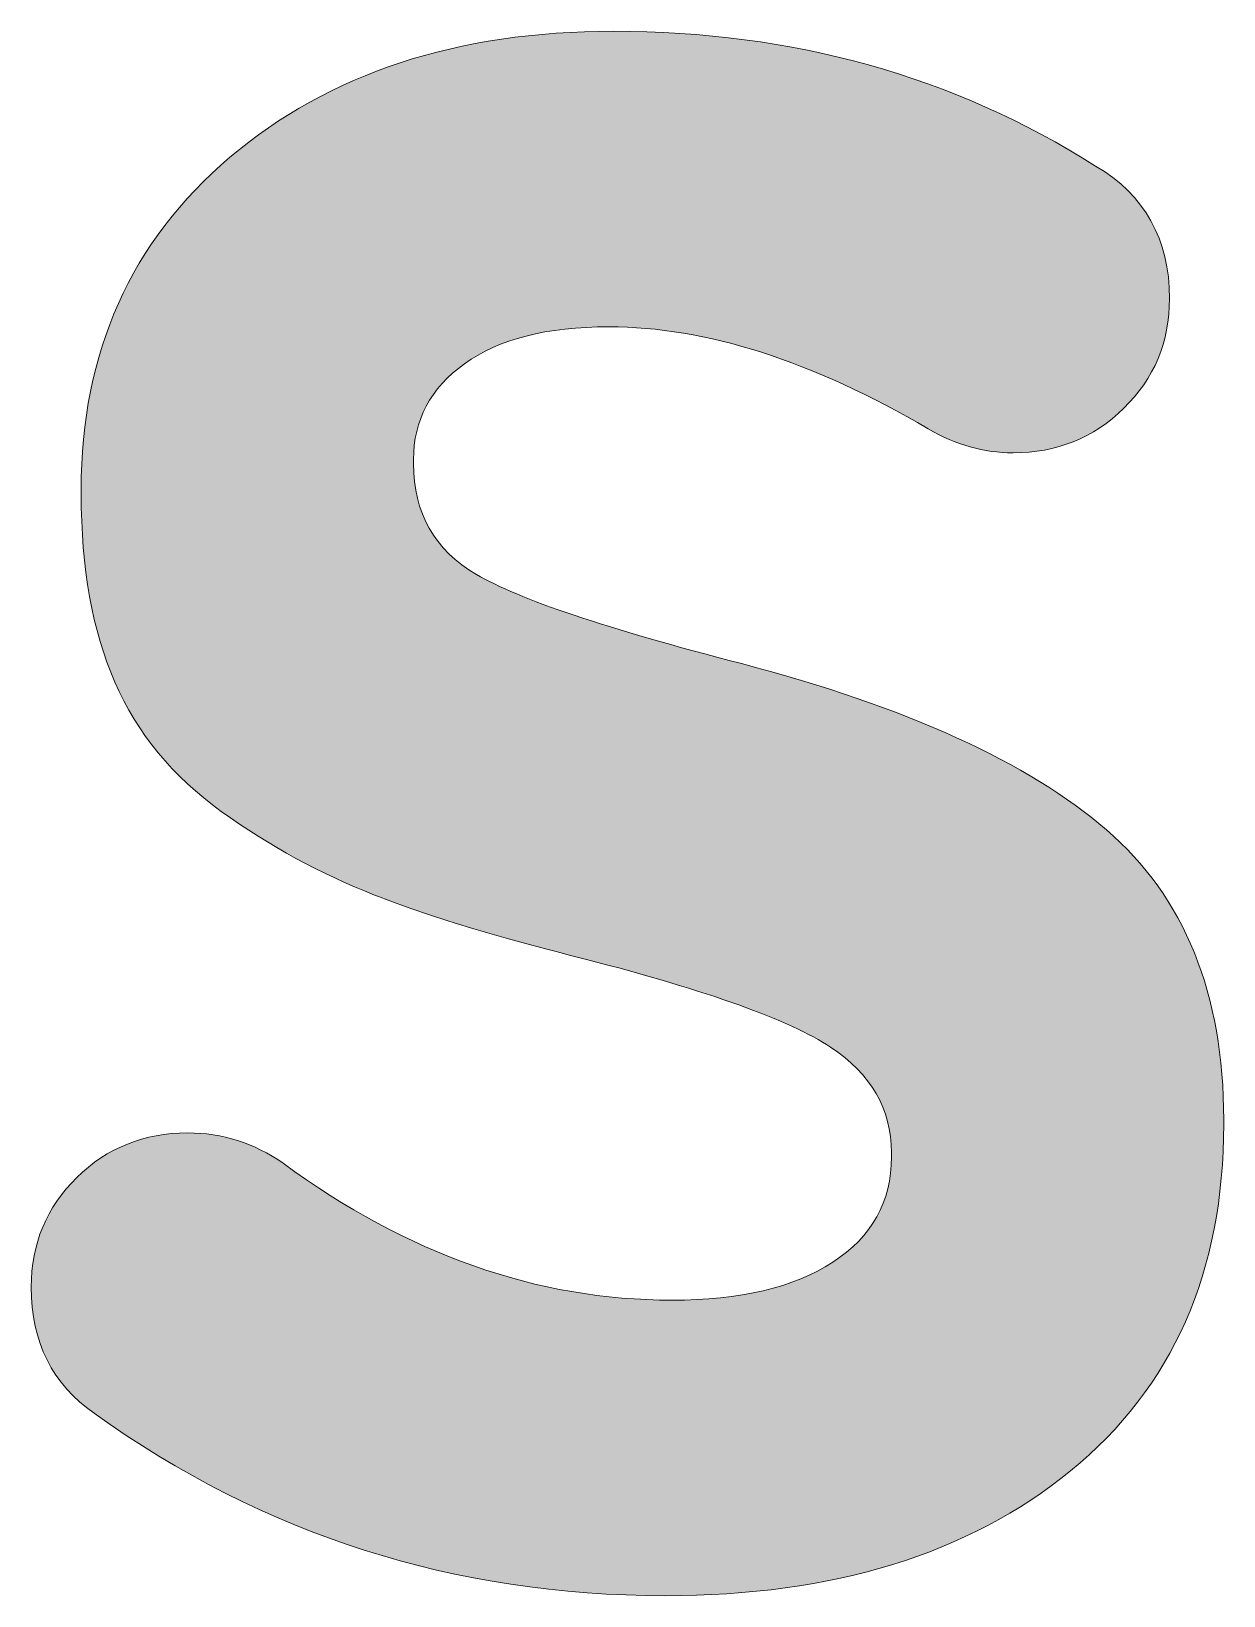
# Model space of a CAD drawing. Header units: inches. Extents: x 10 to 279, y -157 to -9.
# Drawn here: x 48.593 to 51.11, y -54.321 to -51.019 of the extents above; entities that cross this region are included whole.
import ezdxf

# ---------------------------------------------------------------- set-up
doc = ezdxf.new("R2010")
doc.units = ezdxf.units.IN
doc.header["$MEASUREMENT"] = 0
doc.layers.add('Layer 1', color=7, linetype='Continuous')

# ---------------------------------------------------------------- blocks, each defined once
blk = doc.blocks.new('block 13')
at = {"layer": 'Layer 1'}
h = blk.add_hatch(color=7, dxfattribs=at)
h.dxf.hatch_style = 2
edge = h.paths.add_edge_path()
edge.add_spline(control_points=[(49.9318, -54.3212), (49.4854, -54.3212), (49.0833, -54.1929), (48.7257, -53.9361), (48.637, -53.8749), (48.5927, -53.7862), (48.5927, -53.6701), (48.5927, -53.5783), (48.6248, -53.5011), (48.689, -53.4384), (48.7531, -53.3759), (48.8311, -53.3444), (48.9229, -53.3444), (48.9961, -53.3444), (49.0635, -53.3659), (49.1247, -53.4086), (49.3875, -53.6012), (49.6612, -53.6975), (49.9456, -53.6975), (50.0893, -53.6975), (50.2024, -53.6708), (50.285, -53.6172), (50.3675, -53.5638), (50.4088, -53.4898), (50.4088, -53.3948), (50.4088, -53.3948), (50.4088, -53.3857), (50.4088, -53.3857), (50.4088, -53.2939), (50.3659, -53.2198), (50.2803, -53.1633), (50.1947, -53.1067), (50.0219, -53.0448), (49.7622, -52.9775), (49.5787, -52.9317), (49.4304, -52.8867), (49.3172, -52.8423), (49.2041, -52.798), (49.0964, -52.7391), (48.9939, -52.6657), (48.8914, -52.5923), (48.8167, -52.5014), (48.7693, -52.3928), (48.7217, -52.2843), (48.6981, -52.152), (48.6981, -51.9961), (48.6981, -51.9961), (48.6981, -51.987), (48.6981, -51.987), (48.6981, -51.6966), (48.8029, -51.4627), (49.0123, -51.2852), (49.2216, -51.108), (49.4916, -51.0193), (49.8218, -51.0193), (50.2007, -51.0193), (50.5402, -51.114), (50.8398, -51.3037), (50.9438, -51.3648), (50.9959, -51.458), (50.9959, -51.5834), (50.9959, -51.6751), (50.9636, -51.7524), (50.8994, -51.8149), (50.8353, -51.8776), (50.7573, -51.909), (50.6656, -51.909), (50.6043, -51.909), (50.5447, -51.8923), (50.4867, -51.8585), (50.2421, -51.7148), (50.0173, -51.643), (49.8126, -51.643), (49.681, -51.643), (49.5794, -51.669), (49.5076, -51.7209), (49.4357, -51.7729), (49.3997, -51.8402), (49.3997, -51.9228), (49.3997, -51.9228), (49.3997, -51.9319), (49.3997, -51.9319), (49.3997, -52.0359), (49.444, -52.1138), (49.5329, -52.1658), (49.6214, -52.2178), (49.808, -52.2805), (50.0924, -52.3539), (50.4408, -52.4455), (50.6977, -52.5625), (50.8627, -52.7046), (51.0279, -52.8469), (51.1104, -53.0509), (51.1104, -53.317), (51.1104, -53.317), (51.1104, -53.3261), (51.1104, -53.3261), (51.1104, -53.6379), (51.0026, -53.8818), (50.7871, -54.0575), (50.5716, -54.2334), (50.2865, -54.3212), (49.9318, -54.3212)], knot_values=[0, 0, 0, 0, 1, 1, 1, 2, 2, 2, 3, 3, 3, 4, 4, 4, 5, 5, 5, 6, 6, 6, 7, 7, 7, 8, 8, 8, 9, 9, 9, 10, 10, 10, 11, 11, 11, 12, 12, 12, 13, 13, 13, 14, 14, 14, 15, 15, 15, 16, 16, 16, 17, 17, 17, 18, 18, 18, 19, 19, 19, 20, 20, 20, 21, 21, 21, 22, 22, 22, 23, 23, 23, 24, 24, 24, 25, 25, 25, 26, 26, 26, 27, 27, 27, 28, 28, 28, 29, 29, 29, 30, 30, 30, 31, 31, 31, 32, 32, 32, 33, 33, 33, 34, 34, 34, 34], degree=3, periodic=1)
at = {"layer": 'Layer 1', "lineweight": 0}
blk.add_open_spline([(49.9318, -54.3212), (49.4854, -54.3212), (49.0833, -54.1929), (48.7257, -53.9361), (48.637, -53.8749), (48.5927, -53.7862), (48.5927, -53.6701), (48.5927, -53.5783), (48.6248, -53.5011), (48.689, -53.4384), (48.7531, -53.3759), (48.8311, -53.3444), (48.9229, -53.3444), (48.9961, -53.3444), (49.0635, -53.3659), (49.1247, -53.4086), (49.3875, -53.6012), (49.6612, -53.6975), (49.9456, -53.6975), (50.0893, -53.6975), (50.2024, -53.6708), (50.285, -53.6172), (50.3675, -53.5638), (50.4088, -53.4898), (50.4088, -53.3948), (50.4088, -53.3948), (50.4088, -53.3857), (50.4088, -53.3857), (50.4088, -53.2939), (50.3659, -53.2198), (50.2803, -53.1633), (50.1947, -53.1067), (50.0219, -53.0448), (49.7622, -52.9775), (49.5787, -52.9317), (49.4304, -52.8867), (49.3172, -52.8423), (49.2041, -52.798), (49.0964, -52.7391), (48.9939, -52.6657), (48.8914, -52.5923), (48.8167, -52.5014), (48.7693, -52.3928), (48.7217, -52.2843), (48.6981, -52.152), (48.6981, -51.9961), (48.6981, -51.9961), (48.6981, -51.987), (48.6981, -51.987), (48.6981, -51.6966), (48.8029, -51.4627), (49.0123, -51.2852), (49.2216, -51.108), (49.4916, -51.0193), (49.8218, -51.0193), (50.2007, -51.0193), (50.5402, -51.114), (50.8398, -51.3037), (50.9438, -51.3648), (50.9959, -51.458), (50.9959, -51.5834), (50.9959, -51.6751), (50.9636, -51.7524), (50.8994, -51.8149), (50.8353, -51.8776), (50.7573, -51.909), (50.6656, -51.909), (50.6043, -51.909), (50.5447, -51.8923), (50.4867, -51.8585), (50.2421, -51.7148), (50.0173, -51.643), (49.8126, -51.643), (49.681, -51.643), (49.5794, -51.669), (49.5076, -51.7209), (49.4357, -51.7729), (49.3997, -51.8402), (49.3997, -51.9228), (49.3997, -51.9228), (49.3997, -51.9319), (49.3997, -51.9319), (49.3997, -52.0359), (49.444, -52.1138), (49.5329, -52.1658), (49.6214, -52.2178), (49.808, -52.2805), (50.0924, -52.3539), (50.4408, -52.4455), (50.6977, -52.5625), (50.8627, -52.7046), (51.0279, -52.8469), (51.1104, -53.0509), (51.1104, -53.317), (51.1104, -53.317), (51.1104, -53.3261), (51.1104, -53.3261), (51.1104, -53.6379), (51.0026, -53.8818), (50.7871, -54.0575), (50.5716, -54.2334), (50.2865, -54.3212), (49.9318, -54.3212)], degree=3, knots=[0, 0, 0, 0, 1, 1, 1, 2, 2, 2, 3, 3, 3, 4, 4, 4, 5, 5, 5, 6, 6, 6, 7, 7, 7, 8, 8, 8, 9, 9, 9, 10, 10, 10, 11, 11, 11, 12, 12, 12, 13, 13, 13, 14, 14, 14, 15, 15, 15, 16, 16, 16, 17, 17, 17, 18, 18, 18, 19, 19, 19, 20, 20, 20, 21, 21, 21, 22, 22, 22, 23, 23, 23, 24, 24, 24, 25, 25, 25, 26, 26, 26, 27, 27, 27, 28, 28, 28, 29, 29, 29, 30, 30, 30, 31, 31, 31, 32, 32, 32, 33, 33, 33, 34, 34, 34, 34], dxfattribs=at)

msp = doc.modelspace()

# ---------------------------------------------------------------- block references
at = {"layer": 'Layer 1'}
msp.add_blockref('block 13', (0, 0), dxfattribs=at)

doc.saveas('drawing.dxf')
